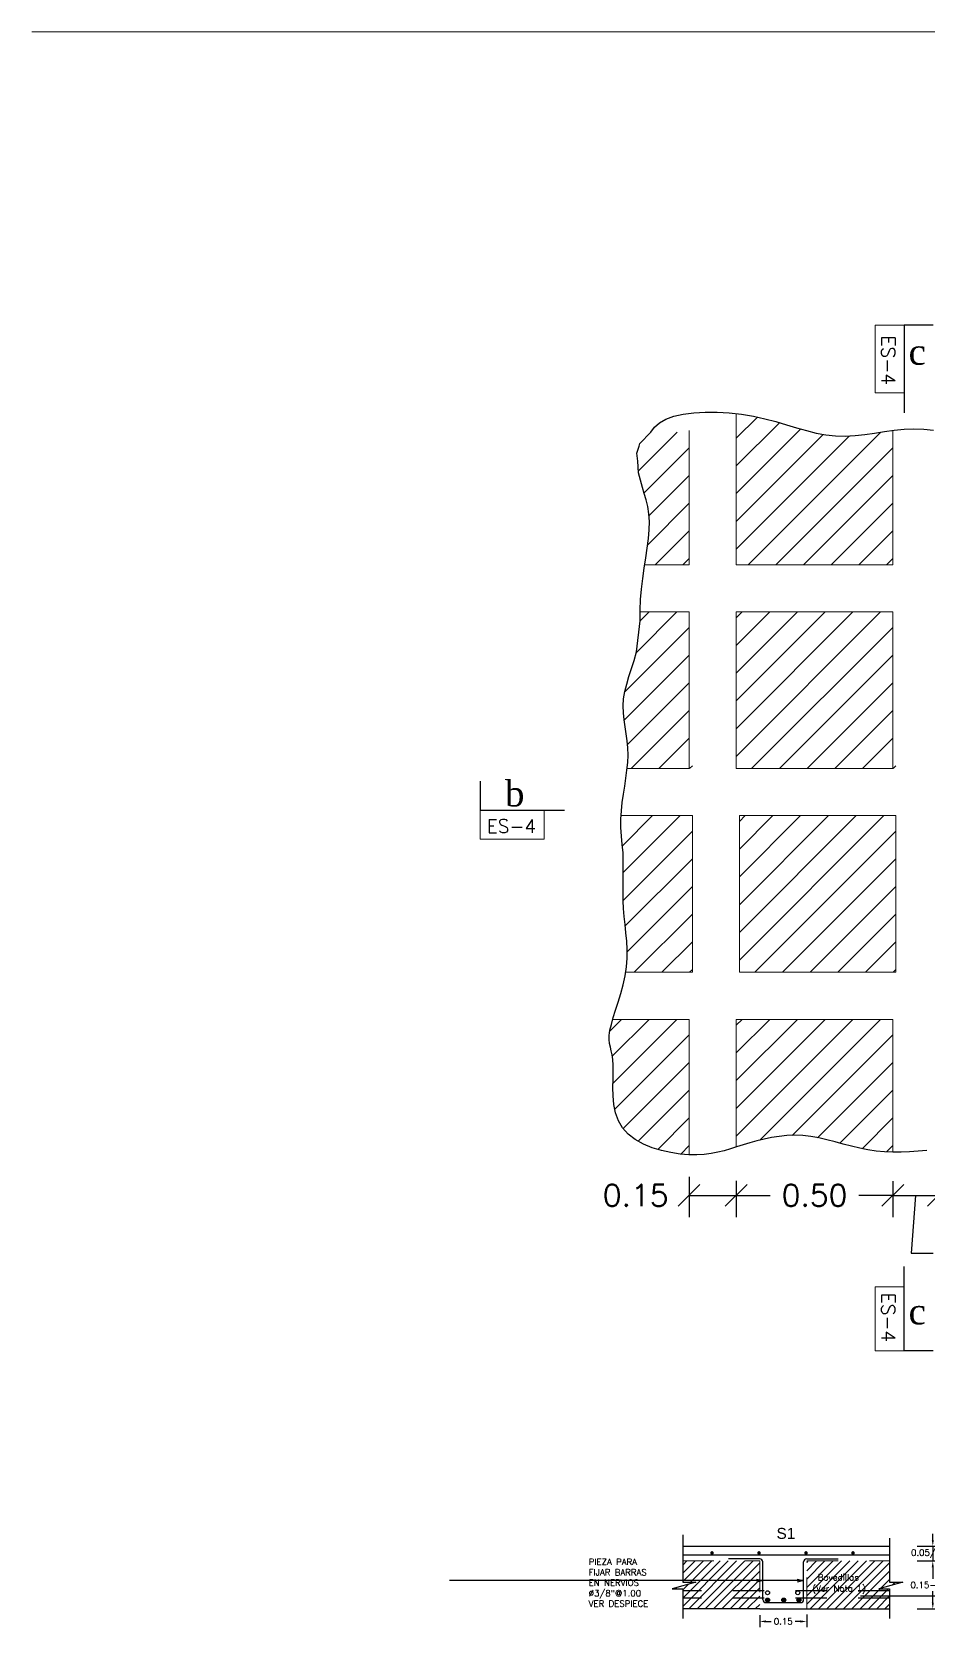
# Model space of a CAD drawing. Header units: metres. Extents: x -44 to 358, y -286 to 66.
# Drawn here: x 3.58 to 6.44, y 18.96 to 24.05 of the extents above; entities that cross this region are included whole.
import ezdxf
from ezdxf.enums import TextEntityAlignment as Align

# ---------------------------------------------------------------- set-up
doc = ezdxf.new("R2010")
doc.units = ezdxf.units.M
doc.header["$LTSCALE"] = 0.3
doc.header["$PDMODE"] = 3
for name, pattern in [('CONTINUA', [0]), ('HIDDEN', [9.525, 6.35, -3.175]), ('HIDDEN2', [4.7625, 3.175, -1.5875])]:
    doc.linetypes.add(name, pattern=pattern)
for name, color, linetype in [('ACERO', 5, 'Continuous'), ('BORDE', 7, 'Continuous'), ('BP', 3, 'Continuous'), ('DIMTEXTO', 4, 'Continuous'), ('HATCH MUROS', 8, 'Continuous'), ('TEXTOS', 4, 'Continuous')]:
    doc.layers.add(name, color=color, linetype=linetype)
for name, color, linetype, lineweight in [('BOVEDILLA', 8, 'Continuous', 5), ('DETALLES', 7, 'Continuous', 20), ('Losa', 8, 'HIDDEN', 18)]:
    doc.layers.add(name, color=color, linetype=linetype, lineweight=lineweight)
doc.styles.add('Arial', font='arial.ttf')
doc.styles.add('SIMPLEX', font='simplex_.ttf', dxfattribs={"height": 0.2})
doc.styles.add('SMPLEX', font='simplex.shx')
doc.styles.add('TIMES', font='times.ttf')
doc.dimstyles.new('DIM-30', dxfattribs={"dimscale": 0.35, "dimtxt": 0.2, "dimasz": 0.2, "dimexe": 0.2, "dimexo": 0.2, "dimgap": 0.1, "dimtad": 0, "dimtih": 1, "dimtoh": 1, "dimzin": 0, "dimdsep": 46, "dimtxsty": 'SMPLEX', "dimblk1": 'OBLIQUE', "dimblk2": 'OBLIQUE', "dimsah": 1, "dimcen": 0.2, "dimclrd": 4, "dimclre": 4, "dimclrt": 4, "dimadec": 0, "dimazin": 0, "dimtfac": 1, "dimtmove": 0, "dimatfit": 3, "dimldrblk": 'OPEN30', "dimfxl": 1, "dimtolj": 1, "dimtzin": 0, "dimarcsym": 0})
doc.dimstyles.new('DIM10', dxfattribs={"dimscale": 0.1, "dimtxt": 0.2, "dimasz": 0.2, "dimexe": 0.18, "dimexo": 0.0625, "dimgap": 0.1, "dimtad": 0, "dimtih": 1, "dimtoh": 1, "dimzin": 0, "dimdsep": 46, "dimtxsty": 'SIMPLEX', "dimcen": 0.09, "dimclrd": 4, "dimclre": 4, "dimclrt": 4, "dimadec": 0, "dimazin": 0, "dimtfac": 1, "dimtofl": 0, "dimtmove": 0, "dimatfit": 3, "dimfxl": 0.5, "dimfxlon": 1, "dimtolj": 1, "dimtzin": 0, "dimarcsym": 0})

# ---------------------------------------------------------------- blocks, each defined once
blk = doc.blocks.new('_OBLIQUE')
at = {"color": 0, "linetype": 'ByBlock'}
blk.add_line((-0.5, -0.5), (0.5, 0.5), dxfattribs=at)
blk = doc.blocks.new('*D464')
at = {"layer": 'DEFPOINTS', "color": 0, "transparency": 16777216}
for p in [(5.8316, 20.4508), (6.3316, 20.4502), (6.3316, 20.3345)]:
    blk.add_point(p, dxfattribs=at)
at = {"layer": 'DIMTEXTO', "color": 4, "lineweight": -2, "transparency": 16777216}
for p, q in [((5.8316, 20.3808), (5.8316, 20.2645)), ((6.3316, 20.3802), (6.3316, 20.2645)), ((5.8316, 20.3345), (5.9399, 20.3345)), ((6.3316, 20.3345), (6.2233, 20.3345))]:
    blk.add_line(p, q, dxfattribs=at)
at = {"layer": 'DIMTEXTO', "color": 4, "lineweight": -2, "transparency": 16777216, "xscale": 0.06999999999999999, "yscale": 0.06999999999999999, "zscale": 0.06999999999999999, "rotation": 180}
blk.add_blockref('_OBLIQUE', (5.8316, 20.3345), dxfattribs=at)
at = {"layer": 'DIMTEXTO', "color": 4, "lineweight": -2, "transparency": 16777216, "xscale": 0.06999999999999999, "yscale": 0.06999999999999999, "zscale": 0.06999999999999999}
blk.add_blockref('_OBLIQUE', (6.3316, 20.3345), dxfattribs=at)
at = {"layer": 'DIMTEXTO', "color": 4, "transparency": 16777216, "insert": (6.0816, 20.3345), "char_height": 0.07, "attachment_point": 5, "style": 'SMPLEX'}
blk.add_mtext('\\A1;0.50', dxfattribs=at)
blk = doc.blocks.new('_Open30')
at = {"color": 0, "lineweight": -2}
for p, q in [((-1, 0.268), (0, 0)), ((0, 0), (-1, -0.268)), ((0, 0), (-1, 0))]:
    blk.add_line(p, q, dxfattribs=at)
blk = doc.blocks.new('*D465')
at = {"layer": 'DEFPOINTS', "color": 0, "transparency": 16777216}
for p in [(6.3316, 20.4502), (6.4772, 20.4444), (6.4772, 20.3345)]:
    blk.add_point(p, dxfattribs=at)
at = {"layer": 'DIMTEXTO', "color": 4, "lineweight": -2, "transparency": 16777216}
for p, q in [((6.3316, 20.3802), (6.3316, 20.2645)), ((6.4772, 20.3744), (6.4772, 20.2645)), ((6.3316, 20.3345), (6.4772, 20.3345)), ((6.4044, 20.3345), (6.3901, 20.1505)), ((6.3901, 20.1505), (6.4601, 20.1505))]:
    blk.add_line(p, q, dxfattribs=at)
at = {"layer": 'DIMTEXTO', "color": 4, "lineweight": -2, "transparency": 16777216, "xscale": 0.06999999999999999, "yscale": 0.06999999999999999, "zscale": 0.06999999999999999, "rotation": 180}
blk.add_blockref('_OBLIQUE', (6.3316, 20.3345), dxfattribs=at)
at = {"layer": 'DIMTEXTO', "color": 4, "lineweight": -2, "transparency": 16777216, "xscale": 0.06999999999999999, "yscale": 0.06999999999999999, "zscale": 0.06999999999999999}
blk.add_blockref('_OBLIQUE', (6.4772, 20.3345), dxfattribs=at)
at = {"layer": 'DIMTEXTO', "color": 4, "transparency": 16777216, "insert": (6.5951, 20.1505), "char_height": 0.07, "attachment_point": 5, "style": 'SMPLEX'}
blk.add_mtext('\\A1;0.15', dxfattribs=at)
blk = doc.blocks.new('*D484')
at = {"layer": 'DEFPOINTS', "color": 0, "transparency": 16777216}
for p in [(5.681, 20.464), (5.8316, 20.4508), (5.8316, 20.3345)]:
    blk.add_point(p, dxfattribs=at)
at = {"layer": 'DIMTEXTO', "color": 4, "lineweight": -2, "transparency": 16777216}
for p, q in [((5.681, 20.394), (5.681, 20.2645)), ((5.8316, 20.3808), (5.8316, 20.2645)), ((5.681, 20.3345), (5.8316, 20.3345))]:
    blk.add_line(p, q, dxfattribs=at)
at = {"layer": 'DIMTEXTO', "color": 4, "lineweight": -2, "transparency": 16777216, "xscale": 0.06999999999999999, "yscale": 0.06999999999999999, "zscale": 0.06999999999999999, "rotation": 180}
blk.add_blockref('_OBLIQUE', (5.681, 20.3345), dxfattribs=at)
at = {"layer": 'DIMTEXTO', "color": 4, "lineweight": -2, "transparency": 16777216, "xscale": 0.06999999999999999, "yscale": 0.06999999999999999, "zscale": 0.06999999999999999}
blk.add_blockref('_OBLIQUE', (5.8316, 20.3345), dxfattribs=at)
at = {"layer": 'DIMTEXTO', "color": 4, "transparency": 16777216, "insert": (5.5108, 20.3345), "char_height": 0.07, "attachment_point": 5, "style": 'SMPLEX'}
blk.add_mtext('\\A1;0.15', dxfattribs=at)
blk = doc.blocks.new('*D196')
at = {"layer": 'DEFPOINTS', "color": 0, "transparency": 16777216}
for p in [(5.9067, 19.0013), (6.0567, 19.0029), (6.0567, 18.9748)]:
    blk.add_point(p, dxfattribs=at)
at = {"layer": 'DIMTEXTO', "color": 4, "lineweight": -2, "transparency": 16777216}
for p, q in [((5.9067, 18.995), (5.9067, 18.9568)), ((6.0567, 18.9966), (6.0567, 18.9568)), ((5.9267, 18.9748), (5.9431, 18.9748)), ((6.0367, 18.9748), (6.0203, 18.9748))]:
    blk.add_line(p, q, dxfattribs=at)
at = {"layer": 'DIMTEXTO', "color": 4, "transparency": 16777216}
for points in [[(5.9267, 18.9781), (5.9267, 18.9714), (5.9067, 18.9748)], [(6.0367, 18.9781), (6.0367, 18.9714), (6.0567, 18.9748)]]:
    blk.add_solid(points, dxfattribs=at)
at = {"layer": 'DIMTEXTO', "color": 4, "transparency": 16777216, "insert": (5.9817, 18.9748), "char_height": 0.02, "attachment_point": 5, "style": 'SMPLEX'}
blk.add_mtext('\\A1;0.15', dxfattribs=at)
blk = doc.blocks.new('*D687')
at = {"layer": 'DEFPOINTS', "color": 0, "transparency": 16777216}
for p in [(6.3213, 19.2148), (6.3213, 19.1678), (6.4591, 19.1678)]:
    blk.add_point(p, dxfattribs=at)
at = {"layer": 'DIMTEXTO', "color": 4, "lineweight": -2, "transparency": 16777216}
for p, q in [((6.4591, 19.2348), (6.4591, 19.2548)), ((6.4091, 19.2148), (6.4771, 19.2148)), ((6.4591, 19.2148), (6.4591, 19.1678)), ((6.4091, 19.1678), (6.4771, 19.1678)), ((6.4591, 19.1478), (6.4591, 19.1278))]:
    blk.add_line(p, q, dxfattribs=at)
at = {"layer": 'DIMTEXTO', "color": 4, "transparency": 16777216}
for points in [[(6.4558, 19.2348), (6.4624, 19.2348), (6.4591, 19.2148)], [(6.4558, 19.1478), (6.4624, 19.1478), (6.4591, 19.1678)]]:
    blk.add_solid(points, dxfattribs=at)
at = {"layer": 'DIMTEXTO', "color": 4, "transparency": 16777216, "insert": (6.4591, 19.1913), "char_height": 0.02, "attachment_point": 5, "style": 'SMPLEX'}
blk.add_mtext('\\A1;0.05/0.15', dxfattribs=at)
blk = doc.blocks.new('*D688')
at = {"layer": 'DEFPOINTS', "color": 0, "transparency": 16777216}
for p in [(6.3213, 19.1678), (6.3213, 19.0148), (6.4591, 19.0148)]:
    blk.add_point(p, dxfattribs=at)
at = {"layer": 'DIMTEXTO', "color": 4, "lineweight": -2, "transparency": 16777216}
for p, q in [((6.4091, 19.1678), (6.4771, 19.1678)), ((6.4591, 19.1478), (6.4591, 19.1113)), ((6.4591, 19.0348), (6.4591, 19.0713)), ((6.4091, 19.0148), (6.4771, 19.0148))]:
    blk.add_line(p, q, dxfattribs=at)
at = {"layer": 'DIMTEXTO', "color": 4, "transparency": 16777216}
for points in [[(6.4558, 19.1478), (6.4624, 19.1478), (6.4591, 19.1678)], [(6.4558, 19.0348), (6.4624, 19.0348), (6.4591, 19.0148)]]:
    blk.add_solid(points, dxfattribs=at)
at = {"layer": 'DIMTEXTO', "color": 4, "transparency": 16777216, "insert": (6.4591, 19.0913), "char_height": 0.02, "width": 0.057143, "attachment_point": 5, "style": 'SMPLEX'}
blk.add_mtext('\\A1;0.15-0.10', dxfattribs=at)

msp = doc.modelspace()

# ---------------------------------------------------------------- hatches: boundary and pattern name
at = {"layer": 'ACERO'}
h = msp.add_hatch(color=256, dxfattribs=at)
edge = h.paths.add_edge_path()
edge.add_arc((5.9317072, 19.0432845), 0.00625, 0, 360)
h = msp.add_hatch(color=256, dxfattribs=at)
edge = h.paths.add_edge_path()
edge.add_arc((5.9833224, 19.0432845), 0.00625, 0, 360)
h = msp.add_hatch(color=256, dxfattribs=at)
edge = h.paths.add_edge_path()
edge.add_arc((6.0317072, 19.0432845), 0.00625, 0, 360)
at = {"layer": 'HATCH MUROS'}
h = msp.add_hatch(dxfattribs=at)
h.set_pattern_fill('ANSI31', color=8, scale=0.15, style=0)
h.set_pattern_definition([(45, (-874.606012, 829.659767), (-0.01325825215, 0.01325825215), [])])
h.paths.add_polyline_path([(5.6609713, 19.07893), (5.6268163, 19.07893), (5.7030081, 19.0999175), (5.6609713, 19.0999175), (5.6609713, 19.1677845), (5.9067193, 19.1677845), (5.9067193, 19.0147845), (5.6609713, 19.0147845)])
h = msp.add_hatch(dxfattribs=at)
h.set_pattern_fill('ANSI31', color=8, scale=0.15, style=0)
h.set_pattern_definition([(45, (-874.587128, 829.661966), (-0.01325825215, 0.01325825215), [])])
h.paths.add_polyline_path([(6.3213273, 19.07893), (6.2871723, 19.07893), (6.3633641, 19.0999175), (6.3213273, 19.0999175), (6.3213273, 19.1677845), (6.0567072, 19.1677845), (6.0567072, 19.0147845), (6.3213273, 19.0147845)])

# ---------------------------------------------------------------- linework, layer by layer
at = {"color": 8, "linetype": 'CONTINUA', "lineweight": 0, "ltscale": 5}
msp.add_line((3.5833333, 24.047245), (13.0833333, 24.047245), dxfattribs=at)
at = {"layer": 'ACERO'}
for p, q in [((5.6609713, 19.1877845), (6.3213273, 19.1877845)), ((5.9067072, 19.1747845), (5.8067072, 19.1747845)), ((5.9167072, 19.0447845), (5.9167072, 19.1647845)), ((6.0467072, 19.0447845), (6.0467072, 19.1647845)), ((6.0567072, 19.1747845), (6.1567072, 19.1747845)), ((5.9267072, 19.0347845), (6.0367072, 19.0347845))]:
    msp.add_line(p, q, dxfattribs=at)
at = {"layer": 'ACERO', "linetype": 'HIDDEN', "ltscale": 0.0004}
for p, q in [((6.3213273, 19.0730246), (5.6607625, 19.0730246)), ((6.3213273, 19.0494514), (5.6607625, 19.0494514))]:
    msp.add_line(p, q, dxfattribs=at)
at = {"layer": 'ACERO', "const_width": 0.005625}
for points in [[(5.7515904, 19.1934959, 1), (5.7572154, 19.1934959, 1)], [(5.9015904, 19.1934959, 1), (5.9072154, 19.1934959, 1)], [(6.0515904, 19.1934959, 1), (6.0572154, 19.1934959, 1)], [(6.2015904, 19.1934959, 1), (6.2072154, 19.1934959, 1)]]:
    msp.add_lwpolyline(points, format="xyb", close=True, dxfattribs=at)
at = {"layer": 'ACERO'}
for centre in [(5.9317072, 19.066402), (5.9317072, 19.0432845), (5.9833224, 19.0432845), (6.0279655, 19.066402), (6.0317072, 19.0432845)]:
    msp.add_circle(centre, 0.00625, dxfattribs=at)
for centre, start, end in [((5.9067072, 19.1647845), 0, 90), ((6.0567072, 19.1647845), 90, 180), ((5.9267072, 19.0447845), 180, 270), ((6.0367072, 19.0447845), 270, 0)]:
    msp.add_arc(centre, 0.01, start, end, dxfattribs=at)
at = {"layer": 'BORDE'}
for p, q in [((5.6609713, 19.2147845), (6.3213273, 19.2147845)), ((5.9067072, 19.0147845), (5.6609713, 19.0147845)), ((5.9067072, 19.0147845), (6.0567072, 19.0147845)), ((6.0567072, 19.0147845), (6.3213273, 19.0147845))]:
    msp.add_line(p, q, dxfattribs=at)
at = {"layer": 'BOVEDILLA'}
for p, q in [((5.5124436, 22.0661808), (5.6424861, 22.1962233)), ((5.8316166, 21.7353538), (6.2924861, 22.1962233)), ((5.4759521, 21.9413009), (5.6816166, 22.1469654)), ((5.8808745, 21.6962233), (6.3316166, 22.1469654)), ((5.4682756, 21.4504011), (5.5640978, 21.5462233)), ((5.4708023, 21.3645394), (5.6524861, 21.5462233)), ((5.8416166, 21.2621305), (6.1257094, 21.5462233)), ((5.8416166, 21.1737421), (6.2140978, 21.5462233)), ((5.8416166, 21.0853538), (6.3024861, 21.5462233)), ((5.4282639, 20.8587777), (5.4657094, 20.8962233)), ((5.4361353, 20.7782608), (5.5540978, 20.8962233)), ((5.4383737, 20.6921109), (5.6424861, 20.8962233)), ((5.8316166, 20.6121305), (6.1157094, 20.8962233)), ((5.8316166, 20.5237421), (6.2040978, 20.8962233)), ((5.906853, 20.5105901), (6.2924861, 20.8962233))]:
    msp.add_line(p, q, dxfattribs=at)
for points in [[(5.8316166, 22.828867), (5.8316166, 22.3462233), (6.3316166, 22.3462233), (6.3316166, 22.775639)], [(5.5396159, 22.3462233), (5.6816166, 22.3462233), (5.6816166, 22.775639)], [(5.4834954, 21.6962233), (5.6816166, 21.6962233), (5.6816166, 22.1962233), (5.5253598, 22.1962233)], [(5.4783892, 21.0462233), (5.6916166, 21.0462233), (5.6916166, 21.5462233), (5.4641742, 21.5462233)], [(5.6816166, 20.464011), (5.6816166, 20.8962233), (5.4376125, 20.8962233)], [(6.3316166, 20.4721633), (6.3316166, 20.8962233), (5.8316166, 20.8962233), (5.8316166, 20.4885685)]]:
    msp.add_lwpolyline(points, dxfattribs=at)
for points in [[(5.8316166, 21.6962233), (6.3316166, 21.6962233), (6.3316166, 22.1962233), (5.8316166, 22.1962233)], [(5.8416166, 21.0462233), (6.3416166, 21.0462233), (6.3416166, 21.5462233), (5.8416166, 21.5462233)]]:
    msp.add_lwpolyline(points, close=True, dxfattribs=at)
at = {"layer": 'BP'}
for points in [[(6.4402732, 20.4779085), (6.4123145, 20.4750808), (6.3848476, 20.4731127), (6.3577904, 20.4721065), (6.3310611, 20.4721645), (6.3045775, 20.473389), (6.2782579, 20.4758824), (6.2520202, 20.479747), (6.2257996, 20.484993), (6.1995995, 20.4912623), (6.1734404, 20.4981046), (6.1473427, 20.5050698), (6.121327, 20.5117075), (6.0954137, 20.5175675), (6.0696233, 20.5221995), (6.0439764, 20.5251534), (6.0185069, 20.5260982), (5.9933039, 20.5251806), (5.9684696, 20.5226668), (5.9441065, 20.5188226), (5.920317, 20.5139143), (5.8972037, 20.5082078), (5.8748689, 20.5019692), (5.853415, 20.4954645), (5.8328558, 20.4889564), (5.8128497, 20.4826939), (5.7929666, 20.4769226), (5.7727762, 20.4718881), (5.7518482, 20.4678359), (5.7297524, 20.4650116), (5.7060586, 20.4636609), (5.6803365, 20.4640293), (5.6523881, 20.4663453), (5.6229441, 20.4707693), (5.5929675, 20.4774445), (5.5634211, 20.4865142), (5.5352678, 20.4981216), (5.5094706, 20.51241), (5.4869924, 20.5295227), (5.468796, 20.5496029), (5.455544, 20.5726291), (5.4466968, 20.5979204), (5.4414145, 20.6246315), (5.438857, 20.6519168), (5.4381843, 20.6789306), (5.4385565, 20.7048275), (5.4391336, 20.728762), (5.4390755, 20.7498884), (5.4377644, 20.7676442), (5.4354698, 20.7825985), (5.4326835, 20.7956032), (5.4298972, 20.8075103), (5.4276026, 20.8191718), (5.4262914, 20.8314397), (5.4264554, 20.845166), (5.4285861, 20.8612027), (5.4329909, 20.8801837), (5.4392396, 20.9018703), (5.4467175, 20.9258059), (5.4548101, 20.9515338), (5.4629027, 20.9785973), (5.4703806, 21.0065398), (5.4766293, 21.0349044), (5.4810341, 21.0632346), (5.4831648, 21.0911531), (5.4833287, 21.1186009), (5.4820175, 21.1455984), (5.4797228, 21.1721662), (5.4769365, 21.1983247), (5.4741502, 21.2240943), (5.4718556, 21.2494955), (5.4705444, 21.2745489), (5.4709816, 21.4271125), (5.4678538, 21.4540316), (5.4652997, 21.4810325), (5.463729, 21.5080335), (5.4635515, 21.5349526), (5.46503, 21.5617114), (5.4678402, 21.588245), (5.4715109, 21.6144922), (5.4755708, 21.6403914), (5.4795488, 21.6658814), (5.4829736, 21.6909006), (5.4853741, 21.7153877), (5.4862789, 21.7392813), (5.4853912, 21.7625541), (5.4831102, 21.7853153), (5.4800098, 21.8077081), (5.4766635, 21.8298758), (5.473645, 21.8519616), (5.471528, 21.8741088), (5.470886, 21.8964607), (5.4722928, 21.9191605), (5.476124, 21.9423412), (5.481963, 21.9660949), (5.489195, 21.9905036), (5.4972057, 22.015649), (5.5053802, 22.041613), (5.513104, 22.0684775), (5.5254784, 22.1675304), (5.5253384, 22.201418), (5.5264891, 22.235449), (5.5292686, 22.2694594), (5.5333183, 22.3032038), (5.5381055, 22.3364161), (5.5430976, 22.3688302), (5.547762, 22.4001801), (5.5515658, 22.4301998), (5.5539765, 22.4586231), (5.5544614, 22.4851841), (5.5526687, 22.5097189), (5.5489707, 22.5324733), (5.5439205, 22.5537951), (5.5380713, 22.5740321), (5.5319763, 22.5935325), (5.5198428, 22.6400717), (5.5177644, 22.6771706), (5.5145878, 22.7025608), (5.5217352, 22.7247771), (5.5236443, 22.7336758), (5.5590916, 22.770109), (5.5708514, 22.7861643), (5.5865449, 22.8002139), (5.6069095, 22.8119509), (5.6324096, 22.8211366), (5.662417, 22.827805), (5.6960302, 22.8320584), (5.7323477, 22.8339992), (5.7704681, 22.8337298), (5.80949, 22.8313523), (5.8485119, 22.8269693), (5.8866323, 22.8206829), (5.9231411, 22.8126809), (5.9580928, 22.8034918), (5.9917333, 22.7937297), (6.0243084, 22.7840086), (6.056064, 22.7749423), (6.087246, 22.7671449), (6.1181002, 22.7612304), (6.1488725, 22.7578126), (6.1797642, 22.7572839), (6.2107994, 22.7591497), (6.2419575, 22.7626937), (6.273218, 22.7671995), (6.3045605, 22.771951), (6.3359645, 22.7762317), (6.3674094, 22.7793254), (6.3988748, 22.7805158), (6.4303231, 22.7793152), (6.4616485, 22.7761498)], [(6.4402732, 20.4779085), (6.4123145, 20.4750808), (6.3848476, 20.4731127), (6.3577904, 20.4721065), (6.3310611, 20.4721645), (6.3045775, 20.473389), (6.2782579, 20.4758824), (6.2520202, 20.479747), (6.2257996, 20.484993), (6.1995995, 20.4912623), (6.1734404, 20.4981046), (6.1473427, 20.5050698), (6.121327, 20.5117075), (6.0954137, 20.5175675), (6.0696233, 20.5221995), (6.0439764, 20.5251534), (6.0185069, 20.5260982), (5.9933039, 20.5251806), (5.9684696, 20.5226668), (5.9441065, 20.5188226), (5.920317, 20.5139143), (5.8972037, 20.5082078), (5.8748689, 20.5019692), (5.853415, 20.4954645), (5.8328558, 20.4889564), (5.8128497, 20.4826939), (5.7929666, 20.4769226), (5.7727762, 20.4718881), (5.7518482, 20.4678359), (5.7297524, 20.4650116), (5.7060586, 20.4636609), (5.6803365, 20.4640293), (5.6523881, 20.4663453), (5.6229441, 20.4707693), (5.5929675, 20.4774445), (5.5634211, 20.4865142), (5.5352678, 20.4981216), (5.5094706, 20.51241), (5.4869924, 20.5295227), (5.468796, 20.5496029), (5.455544, 20.5726291), (5.4466968, 20.5979204), (5.4414145, 20.6246315), (5.438857, 20.6519168), (5.4381843, 20.6789306), (5.4385565, 20.7048275), (5.4391336, 20.728762), (5.4390755, 20.7498884), (5.4377644, 20.7676442), (5.4354698, 20.7825985), (5.4326835, 20.7956032), (5.4298972, 20.8075103), (5.4276026, 20.8191718), (5.4262914, 20.8314397), (5.4264554, 20.845166), (5.4285861, 20.8612027), (5.4329909, 20.8801837), (5.4392396, 20.9018703), (5.4467175, 20.9258059), (5.4548101, 20.9515338), (5.4629027, 20.9785973), (5.4703806, 21.0065398), (5.4766293, 21.0349044), (5.4810341, 21.0632346), (5.4831648, 21.0911531), (5.4833287, 21.1186009), (5.4820175, 21.1455984), (5.4797228, 21.1721662), (5.4769365, 21.1983247), (5.4741502, 21.2240943), (5.4718556, 21.2494955), (5.4705444, 21.2745489), (5.4709816, 21.4271125), (5.4678538, 21.4540316), (5.4652997, 21.4810325), (5.463729, 21.5080335), (5.4635515, 21.5349526), (5.46503, 21.5617114), (5.4678402, 21.588245), (5.4715109, 21.6144922), (5.4755708, 21.6403914), (5.4795488, 21.6658814), (5.4829736, 21.6909006), (5.4853741, 21.7153877), (5.4862789, 21.7392813), (5.4853912, 21.7625541), (5.4831102, 21.7853153), (5.4800098, 21.8077081), (5.4766635, 21.8298758), (5.473645, 21.8519616), (5.471528, 21.8741088), (5.470886, 21.8964607), (5.4722928, 21.9191605), (5.476124, 21.9423412), (5.481963, 21.9660949), (5.489195, 21.9905036), (5.4972057, 22.015649), (5.5053802, 22.041613), (5.513104, 22.0684775), (5.5254784, 22.1675304), (5.5253384, 22.201418), (5.5264891, 22.235449), (5.5292686, 22.2694594), (5.5333183, 22.3032038), (5.5381055, 22.3364161), (5.5430976, 22.3688302), (5.547762, 22.4001801), (5.5515658, 22.4301998), (5.5539765, 22.4586231), (5.5544614, 22.4851841), (5.5526687, 22.5097189), (5.5489707, 22.5324733), (5.5439205, 22.5537951), (5.5380713, 22.5740321), (5.5319763, 22.5935325), (5.5198428, 22.6400717), (5.5177644, 22.6771706), (5.5145878, 22.7025608), (5.5217352, 22.7247771), (5.5236443, 22.7336758), (5.5590916, 22.770109), (5.5708514, 22.7861643), (5.5865449, 22.8002139), (5.6069095, 22.8119509), (5.6324096, 22.8211366), (5.662417, 22.827805), (5.6960302, 22.8320584), (5.7323477, 22.8339992), (5.7704681, 22.8337298), (5.80949, 22.8313523), (5.8485119, 22.8269693), (5.8866323, 22.8206829), (5.9231411, 22.8126809), (5.9580928, 22.8034918), (5.9917333, 22.7937297), (6.0243084, 22.7840086), (6.056064, 22.7749423), (6.087246, 22.7671449), (6.1181002, 22.7612304), (6.1488725, 22.7578126), (6.1797642, 22.7572839), (6.2107994, 22.7591497), (6.2419575, 22.7626937), (6.273218, 22.7671995), (6.3045605, 22.771951), (6.3359645, 22.7762317), (6.3674094, 22.7793254), (6.3988748, 22.7805158), (6.4303231, 22.7793152), (6.4616485, 22.7761498)], [(5.6609713, 19.2516478), (5.6609713, 19.0999175), (5.7030081, 19.0999175), (5.6268163, 19.07893), (5.6609713, 19.07893), (5.6609713, 18.9842109)], [(6.3213273, 19.2400495), (6.3213273, 19.0999175), (6.3633641, 19.0999175), (6.2871723, 19.07893), (6.3213273, 19.07893), (6.3213273, 18.9842109)]]:
    msp.add_lwpolyline(points, dxfattribs=at)
at = {"layer": 'DETALLES', "color": 8, "lineweight": 9, "ltscale": 0.01}
for points in [[(6.2754311, 23.1118843), (6.3679162, 23.1118843), (6.3679162, 22.8956647), (6.2754311, 22.8956647)], [(5.0141189, 21.4712103), (5.0141189, 21.5636955), (5.2186896, 21.5636955), (5.2186896, 21.4712103)], [(6.2754311, 19.8384978), (6.3679162, 19.8384978), (6.3679162, 20.0430684), (6.2754311, 20.0430684)]]:
    msp.add_lwpolyline(points, close=True, dxfattribs=at)
at = {"layer": 'DETALLES', "color": 6, "lineweight": 25, "ltscale": 0.01}
for points in [[(6.4605333, 23.1118843), (6.3679162, 23.1118843), (6.3679162, 22.8312584)], [(5.0141189, 21.6563125), (5.0141189, 21.5636955), (5.2830959, 21.5636955)], [(6.4605333, 19.8384978), (6.3679162, 19.8384978), (6.3679162, 20.1074747)]]:
    msp.add_lwpolyline(points, dxfattribs=at)
at = {"layer": 'HATCH MUROS'}
for p, q in [((5.8316166, 22.7505188), (5.8990574, 22.8179596)), ((5.5194857, 22.6464461), (5.6432805, 22.7702409)), ((5.8316166, 22.6621305), (5.96963, 22.8001438)), ((5.8316166, 22.5737421), (6.0379799, 22.7801054)), ((5.8316166, 22.4853538), (6.1091994, 22.7629366)), ((5.8316166, 22.3969654), (6.1927136, 22.7580624)), ((5.8692628, 22.3462233), (6.2932805, 22.7702409)), ((5.5374495, 22.5760216), (5.6816166, 22.7201887)), ((5.9576512, 22.3462233), (6.3316166, 22.7201887)), ((5.5531362, 22.50332), (5.6816166, 22.6318004)), ((6.0460395, 22.3462233), (6.3316166, 22.6318004)), ((5.5491226, 22.410918), (5.6816166, 22.543412)), ((6.1344279, 22.3462233), (6.3316166, 22.543412)), ((5.5728162, 22.3462233), (5.6816166, 22.4550237)), ((6.2228162, 22.3462233), (6.3316166, 22.4550237)), ((5.6612046, 22.3462233), (5.6816166, 22.3666353)), ((6.3112046, 22.3462233), (6.3316166, 22.3666353)), ((5.5254781, 22.1676036), (5.5540978, 22.1962233)), ((5.8316166, 22.1772955), (5.8505444, 22.1962233)), ((5.8316166, 22.0889072), (5.9389327, 22.1962233)), ((5.8316166, 22.0005188), (6.0273211, 22.1962233)), ((5.8316166, 21.9121305), (6.1157094, 22.1962233)), ((5.8316166, 21.8237421), (6.2040978, 22.1962233)), ((5.4738081, 21.8507685), (5.6816166, 22.0585771)), ((5.9692628, 21.6962233), (6.3316166, 22.0585771)), ((5.484352, 21.7729241), (5.6816166, 21.9701887)), ((6.0576512, 21.6962233), (6.3316166, 21.9701887)), ((5.4960395, 21.6962233), (5.6816166, 21.8818004)), ((6.1460395, 21.6962233), (6.3316166, 21.8818004)), ((5.5844279, 21.6962233), (5.6816166, 21.793412)), ((6.2344279, 21.6962233), (6.3316166, 21.793412)), ((5.6828162, 21.6962233), (5.6916166, 21.7050237)), ((6.3328162, 21.6962233), (6.3416166, 21.7050237)), ((5.8416166, 21.5272955), (5.8605444, 21.5462233)), ((5.8416166, 21.4389072), (5.9489327, 21.5462233)), ((5.8416166, 21.3505188), (6.0373211, 21.5462233)), ((5.4705482, 21.275897), (5.6916166, 21.4969654)), ((5.8908745, 21.0462233), (6.3416166, 21.4969654)), ((5.4773627, 21.1943232), (5.6916166, 21.4085771)), ((5.9792628, 21.0462233), (6.3416166, 21.4085771)), ((5.4832884, 21.1118605), (5.6916166, 21.3201887)), ((6.0676512, 21.0462233), (6.3416166, 21.3201887)), ((5.5060395, 21.0462233), (5.6916166, 21.2318004)), ((6.1560395, 21.0462233), (6.3416166, 21.2318004)), ((5.5944279, 21.0462233), (5.6916166, 21.143412)), ((6.2444279, 21.0462233), (6.3416166, 21.143412)), ((5.6828162, 21.0462233), (5.6916166, 21.0550237)), ((6.3328162, 21.0462233), (6.3416166, 21.0550237)), ((5.8316166, 20.8772955), (5.8505444, 20.8962233)), ((5.8316166, 20.7889072), (5.9389327, 20.8962233)), ((5.8316166, 20.7005188), (6.0273211, 20.8962233)), ((5.4443647, 20.6097135), (5.6816166, 20.8469654)), ((6.0104563, 20.5258051), (6.3316166, 20.8469654)), ((5.4706246, 20.547585), (5.6816166, 20.7585771)), ((6.0913389, 20.5182993), (6.3316166, 20.7585771)), ((5.5187167, 20.5072888), (5.6816166, 20.6701887)), ((6.1624624, 20.5010345), (6.3316166, 20.6701887)), ((5.5809498, 20.4811335), (5.6816166, 20.5818004)), ((6.2333072, 20.4834909), (6.3316166, 20.5818004)), ((5.6543845, 20.4661799), (5.6816166, 20.493412)), ((6.3112835, 20.4730789), (6.3316166, 20.493412))]:
    msp.add_line(p, q, dxfattribs=at)
at = {"layer": 'Losa', "linetype": 'HIDDEN2', "lineweight": 0, "ltscale": 0.1}
for p, q in [((5.6596746, 19.1677845), (5.9067072, 19.1677845)), ((5.9067072, 19.1677845), (5.9067072, 19.0147845)), ((6.0567072, 19.0147845), (6.0567072, 19.1677845)), ((6.0567072, 19.1677845), (6.3213273, 19.1677845))]:
    msp.add_line(p, q, dxfattribs=at)

# ---------------------------------------------------------------- texts
at = {"layer": 'DIMTEXTO', "color": 4, "attachment_point": 4}
for s, insert, char_height, style in [('S1', (5.960332, 19.255579), 0.035, 'Arial'), ('\\A1;PIEZA PARA\\PFIJAR BARRAS\\PEN NERVIOS\\P∅3/8"@1.00\\PVER DESPIECE', (5.3607719, 19.0983425), 0.02, 'SMPLEX'), ('(Ver Nota {\\fSansSerif|b0|i0|c2|p2;1})', (6.0746091, 19.0766808), 0.02, 'SIMPLEX'), ('Bovedillas', (6.0918643, 19.115404), 0.02, 'SIMPLEX')]:
    msp.add_mtext(s, dxfattribs=dict(at, insert=insert, char_height=char_height, style=style))
at = {"layer": 'TEXTOS', "color": 4, "ltscale": 0.5, "style": 'SMPLEX'}
for p in [(6.3170494, 22.9992873), (6.3170494, 19.9449087)]:
    msp.add_text('ES-4', height=0.04318934, rotation=270, dxfattribs=at).set_placement(p, align=Align.MIDDLE_CENTER)
at = {"layer": 'TEXTOS', "color": 4, "ltscale": 0.5, "style": 'TIMES'}
msp.add_text('c', height=0.0824796, rotation=360, dxfattribs=at).set_placement((6.381841, 23.0675768), align=Align.TOP_LEFT)
for s, p in [('b', (5.0934233, 21.550874)), ('c', (6.381841, 19.8980038))]:
    msp.add_text(s, height=0.0824796, rotation=360, dxfattribs=at).set_placement(p, align=Align.BOTTOM_LEFT)
at = {"layer": 'TEXTOS', "color": 4, "ltscale": 0.5, "style": 'SMPLEX'}
msp.add_text('ES-4', height=0.04318934, dxfattribs=at).set_placement((5.1140603, 21.5128287), align=Align.MIDDLE_CENTER)

# ---------------------------------------------------------------- dimensions: what is measured, and where the dimension line sits
at = {"layer": 'DIMTEXTO'}
for base, p1, p2, picture, middle in [((5.8316166, 20.3345371), (5.6809553, 20.4640204), (5.8316166, 20.4507537), '*D484', (5.5107792, 20.3345371)), ((6.4772432, 20.3345371), (6.3316166, 20.450198), (6.4772432, 20.4443748), '*D465', (6.4950879, 20.1504925))]:
    dim = msp.add_linear_dim(base=base, p1=p1, p2=p2, dimstyle='DIM-30', override={"dimtxsty": 'SMPLEX', "dimtmove": 1}, dxfattribs=at)
    dim.commit()
    dim.dimension.update_dxf_attribs({"geometry": picture, "text_midpoint": middle, "dimtype": 160})
for base, p1, p2, dimstyle, override, picture, middle in [((6.3316166, 20.3345371), (5.8316166, 20.4507537), (6.3316166, 20.450198), 'DIM-30', {"dimtxsty": 'SMPLEX', "dimtmove": 1}, '*D464', (6.0816166, 20.3345371)), ((6.0567072, 18.9747799), (5.9067072, 19.0012591), (6.0567072, 19.0028707), 'DIM10', {"dimtxsty": 'SMPLEX', "dimblk1": 'OBLIQUE', "dimblk2": 'OBLIQUE'}, '*D196', (5.9817072, 18.9747799))]:
    dim = msp.add_linear_dim(base=base, p1=p1, p2=p2, dimstyle=dimstyle, override=override, dxfattribs=at)
    dim.commit()
    dim.dimension.update_dxf_attribs({"geometry": picture, "text_midpoint": middle})
dim = msp.add_linear_dim(base=(6.4590956, 19.1677845), p1=(6.3213273, 19.2147845), p2=(6.3213273, 19.1677845), angle=90, text='0.05/0.15', dimstyle='DIM10', override={"dimtxsty": 'SMPLEX', "dimtmove": 1}, dxfattribs=at)
dim.commit()
dim.dimension.update_dxf_attribs({"geometry": '*D687', "text_midpoint": (6.4590956, 19.1912845), "dimtype": 160})
dim = msp.add_linear_dim(base=(6.4590956, 19.0147845), p1=(6.3213273, 19.1677845), p2=(6.3213273, 19.0147845), angle=90, text='0.15-0.10', dimstyle='DIM10', override={"dimtxsty": 'SMPLEX', "dimtmove": 1}, dxfattribs=at)
dim.commit()
dim.dimension.update_dxf_attribs({"geometry": '*D688', "text_midpoint": (6.4590956, 19.0912845)})

# ---------------------------------------------------------------- leaders
for points in [[(5.9167072, 19.1049982), (5.5583127, 19.1049982)], [(6.0467072, 19.1049982), (5.5583127, 19.1049982)], [(7.2287444, 19.0549982), (6.8703498, 19.0549982)], [(7.3587444, 19.0549982), (6.8703498, 19.0549982)]]:
    msp.add_leader(points, dimstyle='DIM10', override={"dimtxsty": 'SMPLEX', "dimtmove": 1, "dimldrblk": 'Open30'}, dxfattribs=at)

doc.saveas('drawing.dxf')
